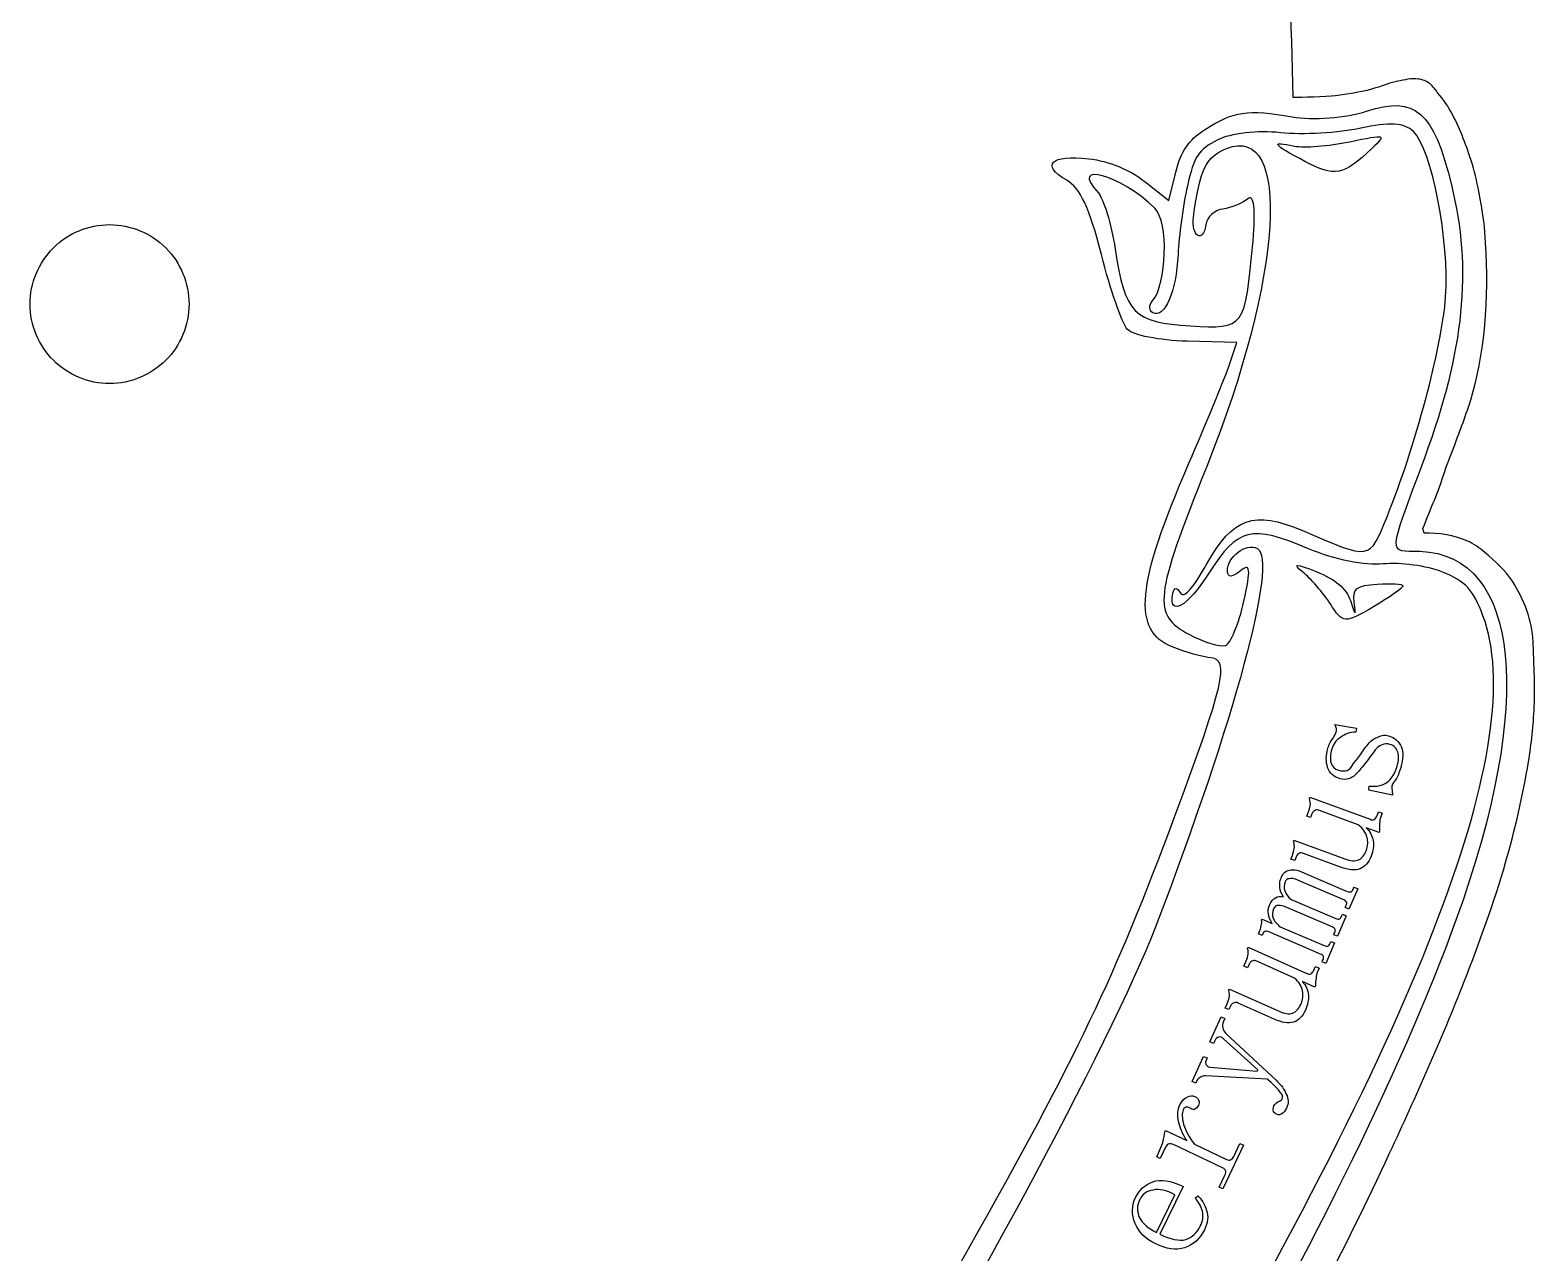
# Model space of a CAD drawing. Extents: x -41 to 233, y -38 to 223.
# Drawn here: x 151.9 to 232.9, y 34.1 to 99.8 of the extents above; entities that cross this region are included whole.
import ezdxf

# ---------------------------------------------------------------- set-up
doc = ezdxf.new("R2010")
doc.units = 0
doc.layers.add('Laag_1', color=7, linetype='CONTINUOUS')

msp = doc.modelspace()

# ---------------------------------------------------------------- linework, layer by layer
at = {"layer": 'Laag_1', "color": 7}
for p, q in [((219.949031, 93.588297), (219.949031, 93.588297)), ((208.873858, 92.906657), (208.873872, 92.906575)), ((211.89065, 91.677001), (213.174038, 90.653968)), ((213.174038, 90.653968), (213.554592, 92.175927)), ((216.847412, 83.029037), (214.160224, 83.094056)), ((216.385366, 81.686667), (216.847412, 83.029037)), ((221.11068, 70.704599), (221.110615, 70.704472)), ((222.114364, 62.473465), (223.26933, 62.278401)), ((223.26933, 62.278401), (223.243079, 62.065679)), ((222.870563, 59.566694), (222.870491, 59.566806)), ((223.939162, 58.95631), (223.965413, 59.169032)), ((220.743414, 58.515613), (220.767912, 58.581689)), ((220.767912, 58.581689), (224.005719, 57.381204)), ((225.219266, 58.687433), (223.939162, 58.95631)), ((220.610898, 57.550064), (220.684399, 57.748298)), ((220.809135, 57.476564), (220.610898, 57.550064)), ((220.882633, 57.674797), (220.809135, 57.476564)), ((223.371679, 57.090159), (221.29023, 57.861899)), ((224.380279, 57.580556), (224.453778, 57.778788)), ((224.453778, 57.778788), (224.652012, 57.705287)), ((224.652012, 57.705287), (224.578513, 57.507055)), ((224.494998, 56.673662), (223.801182, 56.930909)), ((224.519498, 56.73974), (224.494998, 56.673662)), ((219.885922, 56.202893), (219.910422, 56.268971)), ((219.910422, 56.268971), (222.652648, 55.252232)), ((219.75341, 55.237344), (219.826909, 55.435576)), ((219.951643, 55.163845), (219.75341, 55.237344)), ((220.025142, 55.362077), (219.951643, 55.163845)), ((222.415072, 54.814189), (220.43274, 55.549178)), ((223.386924, 55.205469), (223.386924, 55.205469)), ((220.317839, 54.55987), (222.780462, 53.507681)), ((222.586638, 53.054037), (220.156417, 54.092385)), ((223.340147, 53.651728), (222.869429, 52.55003)), ((223.11804, 53.669991), (223.145731, 53.734796)), ((223.145731, 53.734796), (223.340147, 53.651728)), ((221.963629, 51.595906), (219.53341, 52.634251)), ((219.759638, 53.074049), (222.157454, 52.049547)), ((222.675013, 52.633098), (222.702703, 52.697903)), ((222.869429, 52.55003), (222.675013, 52.633098)), ((218.169255, 51.952603), (218.196944, 52.017411)), ((218.196944, 52.017411), (218.747793, 51.782052)), ((222.717138, 52.193597), (222.246422, 51.091896)), ((222.495033, 52.211857), (222.522722, 52.276665)), ((222.522722, 52.276665), (222.717138, 52.193597)), ((218.00813, 51.216765), (218.049664, 51.313974)), ((218.008136, 51.216756), (218.00813, 51.216765)), ((218.202553, 51.133688), (218.008136, 51.216756)), ((218.25793, 51.263299), (218.202553, 51.133688)), ((221.340625, 50.137767), (218.521568, 51.34225)), ((219.169037, 51.602067), (221.53445, 50.591408)), ((222.052005, 51.174964), (222.079694, 51.239772)), ((222.246422, 51.091896), (222.052005, 51.174964)), ((217.418978, 50.438715), (217.447756, 50.503045)), ((217.447756, 50.503045), (220.599937, 49.092974)), ((222.094134, 50.735459), (221.623418, 49.633757)), ((221.872027, 50.753721), (221.899717, 50.818526)), ((221.899717, 50.818526), (222.094134, 50.735459)), ((217.223478, 49.483926), (217.309811, 49.676916)), ((217.41647, 49.397595), (217.223478, 49.483926)), ((217.502799, 49.590585), (217.41647, 49.397595)), ((219.948186, 48.8441), (217.921783, 49.750576)), ((220.986755, 49.267352), (221.073085, 49.460343)), ((221.073085, 49.460343), (221.266077, 49.374011)), ((221.266077, 49.374011), (221.179745, 49.181019)), ((221.428999, 49.716828), (221.45669, 49.781633)), ((221.623418, 49.633757), (221.428999, 49.716828)), ((221.041801, 48.35489), (220.366333, 48.657048)), ((216.411783, 48.187155), (216.440559, 48.251487)), ((216.440559, 48.251487), (219.110267, 47.057241)), ((221.070577, 48.419222), (221.041801, 48.35489)), ((216.216283, 47.232366), (216.302615, 47.425358)), ((216.409275, 47.146034), (216.216283, 47.232366)), ((216.495607, 47.339026), (216.409275, 47.146034)), ((218.844498, 46.635706), (216.914588, 47.499016)), ((219.839899, 46.962463), (219.839894, 46.96246)), ((215.393343, 45.406394), (215.999509, 46.756502)), ((215.999509, 46.756502), (216.19238, 46.669905)), ((216.19238, 46.669905), (216.105786, 46.477032)), ((215.586217, 45.319798), (215.393343, 45.406394)), ((215.672811, 45.51267), (215.586217, 45.319798)), ((217.963669, 43.904752), (216.127442, 45.578925)), ((216.257338, 45.868244), (218.949029, 43.346485)), ((214.440867, 43.284702), (215.04703, 44.634808)), ((215.04703, 44.634808), (215.239903, 44.548215)), ((215.239903, 44.548215), (215.182174, 44.419632)), ((215.402538, 44.05038), (217.934805, 43.840459)), ((215.402602, 44.05029), (215.402538, 44.05038)), ((217.934805, 43.840459), (217.963669, 43.904752)), ((214.63374, 43.198108), (214.440867, 43.284702)), ((214.69147, 43.326688), (214.63374, 43.198108)), ((218.473469, 43.405425), (215.153967, 43.582541)), ((212.961249, 40.547875), (213.006505, 40.643408)), ((213.006505, 40.643408), (214.152897, 40.100334)), ((213.006505, 40.643408), (213.006505, 40.643408)), ((213.009828, 39.74505), (212.723205, 39.140008)), ((216.075267, 38.643792), (213.432194, 39.895879)), ((214.566874, 39.904223), (216.286462, 39.089613)), ((217.199928, 39.865589), (216.083609, 37.509114)), ((216.676986, 39.255528), (217.008863, 39.956101)), ((217.008863, 39.956101), (217.199928, 39.865589)), ((212.532139, 39.230522), (212.652824, 39.485276)), ((212.723205, 39.140008), (212.532139, 39.230522)), ((215.892545, 37.599626), (216.194253, 38.236513)), ((213.959199, 37.631133), (212.703039, 35.068251)), ((213.959209, 37.63114), (213.959199, 37.631133)), ((216.083609, 37.509114), (215.892545, 37.599626)), ((212.513196, 35.1613), (213.505718, 37.186293)), ((214.594505, 37.005814), (214.735327, 37.132999)), ((212.513196, 35.1613), (212.513196, 35.1613))]:
    msp.add_line(p, q, dxfattribs=at)
at = {"layer": 'Laag_1', "color": 5}
for p, q in [((160.483875, 85.089999), (160.483875, 85.089999)), ((226.911628, 72.773048), (226.849892, 73.018889))]:
    msp.add_line(p, q, dxfattribs=at)
for points in [[(219.862688, 96.20135), (219.785407, 104.242903), (218.93145, 112.198773), (217.345285, 119.969753)], [(226.602948, 97.19464), (226.233736, 97.244616), (225.857494, 97.145274), (225.492248, 97.071718)], [(227.220309, 96.948799), (227.040048, 97.077478), (226.822423, 97.164933), (226.602948, 97.19464)], [(223.825923, 96.579483), (223.196006, 96.436453), (222.555582, 96.334367), (221.912657, 96.271906)], [(225.492248, 97.071718), (224.924459, 96.957373), (224.390735, 96.70773), (223.825923, 96.579483)], [(227.590725, 96.517747), (227.590725, 96.517747), (227.374391, 96.838809), (227.220309, 96.948799)], [(228.269269, 95.595013), (228.079461, 95.926359), (227.590725, 96.517747), (227.590725, 96.517747)], [(221.912657, 96.271906), (221.232205, 96.205801), (219.862688, 96.20135), (219.862688, 96.20135)], [(229.380519, 93.011466), (229.076493, 93.898256), (228.735244, 94.781567), (228.269269, 95.595013)], [(229.812675, 91.350656), (229.696885, 91.910878), (229.566049, 92.470322), (229.380519, 93.011466)], [(230.182539, 88.951767), (230.110527, 89.757726), (229.976446, 90.558232), (229.812675, 91.350656)], [(153.187914, 88.112085), (153.989421, 88.913592), (155.076498, 89.363874), (156.21, 89.363874)], [(156.21, 89.363874), (157.343502, 89.363874), (158.430579, 88.913592), (159.232086, 88.112085)], [(229.503992, 80.216106), (230.282138, 82.987641), (230.403248, 85.944325), (230.182539, 88.951767)], [(151.936125, 85.089999), (151.936125, 86.223501), (152.386407, 87.310578), (153.187914, 88.112085)], [(159.232086, 88.112085), (160.033593, 87.310578), (160.483875, 86.223501), (160.483875, 85.089999)], [(153.187914, 82.067913), (152.386407, 82.86942), (151.936125, 83.956497), (151.936125, 85.089999)], [(160.483875, 85.089999), (160.483875, 83.956497), (160.033593, 82.86942), (159.232086, 82.067913)], [(156.21, 80.816124), (155.076498, 80.816124), (153.989421, 81.266406), (153.187914, 82.067913)], [(159.232086, 82.067913), (158.430579, 81.266406), (157.343502, 80.816124), (156.21, 80.816124)], [(228.577953, 77.571376), (228.896748, 78.44946), (229.250429, 79.317014), (229.503992, 80.216106)], [(228.022325, 76.094671), (228.198322, 76.590146), (228.398505, 77.07714), (228.577953, 77.571376)], [(226.849892, 73.018889), (227.268718, 74.119736), (227.680035, 74.967642), (228.022325, 76.094671)], [(229.257047, 72.342549), (228.546234, 72.64948), (227.706637, 72.799379), (226.911628, 72.773048)], [(230.182539, 71.727392), (229.898042, 71.964749), (229.594704, 72.190011), (229.257047, 72.342549)], [(231.664205, 70.189501), (231.259304, 70.774853), (230.729053, 71.271428), (230.182539, 71.727392)], [(232.774905, 66.929064), (232.732241, 68.077166), (232.28105, 69.200654), (231.664205, 70.189501)], [(232.836641, 65.268251), (232.826354, 65.822177), (232.774905, 66.929064), (232.774905, 66.929064)], [(232.836641, 63.422783), (232.868656, 64.037105), (232.848071, 64.653204), (232.836641, 65.268251)], [(232.52796, 60.469923), (232.689688, 61.446226), (232.785138, 62.434517), (232.836641, 63.422783)], [(231.293789, 55.056438), (231.803888, 56.835524), (232.225497, 58.644033), (232.52796, 60.469923)], [(229.071842, 48.659033), (229.892787, 50.761955), (230.67159, 52.886389), (231.293789, 55.056438)], [(225.060095, 39.431687), (226.471488, 42.47415), (227.85217, 45.534771), (229.071842, 48.659033)], [(221.23356, 31.680499), (222.573164, 34.231514), (223.847556, 36.817883), (225.060095, 39.431687)]]:
    msp.add_open_spline(points, degree=3, dxfattribs=at)
at = {"layer": 'Laag_1', "color": 7}
for points in [[(223.821966, 95.461175), (226.446001, 96.315777), (227.404411, 95.482877), (228.382536, 91.498063)], [(215.104509, 94.46261), (216.635643, 95.46394), (217.42998, 95.580921), (219.822686, 95.157351)], [(216.284827, 93.454973), (219.820329, 94.849667), (219.3006, 86.513223), (215.218634, 76.353965)], [(219.822686, 95.157351), (220.91532, 94.963933), (222.714984, 95.100684), (223.821966, 95.461175)], [(226.333293, 94.375426), (225.859286, 94.835228), (225.01302, 94.887685), (223.507737, 94.550542)], [(213.554592, 92.175927), (213.840963, 93.321366), (214.224382, 93.887058), (215.104509, 94.46261)], [(215.812847, 93.923196), (214.762278, 93.381123), (214.550732, 93.058752), (214.181106, 91.436883)], [(219.189373, 94.307684), (217.996183, 94.438754), (216.476732, 94.265777), (215.812847, 93.923196)], [(223.507737, 94.550542), (222.32589, 94.285874), (220.382592, 94.176572), (219.189373, 94.307684)], [(222.900062, 93.818204), (224.876225, 94.231422), (224.906648, 94.22258), (224.108597, 93.466244)], [(228.071858, 85.478904), (228.289234, 88.471072), (227.323018, 93.415425), (226.333293, 94.375426)], [(207.690347, 91.750853), (206.254632, 92.562239), (206.853776, 93.147395), (208.873858, 92.906657)], [(214.509615, 89.773053), (214.83646, 92.304417), (215.18129, 93.019585), (216.284827, 93.454973)], [(220.499415, 92.763633), (218.723935, 93.709037), (218.617907, 93.867979), (219.949031, 93.588297)], [(219.949031, 93.588297), (220.457104, 93.481589), (221.785064, 93.585023), (222.900062, 93.818204)], [(224.108597, 93.466244), (222.556965, 91.995754), (222.106244, 91.907988), (220.499415, 92.763633)], [(212.431387, 90.24897), (210.601597, 92.044951), (207.762241, 92.824499), (209.373337, 91.08861)], [(208.873872, 92.906575), (209.968462, 92.776118), (211.080079, 92.323038), (211.89065, 91.677001)], [(209.557888, 87.752142), (208.928073, 90.24562), (208.41683, 91.340296), (207.690347, 91.750853)], [(228.382536, 91.498063), (229.494376, 86.968095), (229.065528, 82.602442), (226.943889, 76.854368)], [(209.373337, 91.08861), (209.672623, 90.766131), (210.086617, 89.407305), (210.293376, 88.069066)], [(214.181106, 91.436883), (213.947477, 90.41194), (213.720872, 88.758165), (213.677452, 87.761825)], [(217.425033, 90.751913), (217.133751, 90.503817), (216.53283, 90.25687), (216.089662, 90.203138)], [(217.710148, 88.481438), (217.865432, 90.209524), (217.761346, 91.038332), (217.425033, 90.751913)], [(212.30316, 85.266724), (213.088466, 86.14853), (213.175181, 89.518881), (212.431387, 90.24897)], [(216.089662, 90.203138), (215.629558, 90.147379), (215.235403, 89.779917), (215.170797, 89.346664)], [(215.170797, 89.346664), (215.018355, 88.324023), (214.376017, 88.73826), (214.509615, 89.773053)], [(214.35246, 83.920527), (217.267945, 83.746534), (217.28708, 83.772526), (217.710148, 88.481438)], [(210.949105, 83.738942), (210.660911, 84.057856), (210.034863, 85.863773), (209.557888, 87.752142)], [(210.293376, 88.069066), (210.833857, 84.57038), (211.290978, 84.103229), (214.35246, 83.920527)], [(213.677452, 87.761825), (213.590773, 85.772901), (212.947227, 84.277399), (212.328475, 84.627078)], [(212.328475, 84.627078), (212.110783, 84.750096), (212.099392, 85.037935), (212.30316, 85.266724)], [(224.917062, 73.656178), (226.42261, 77.344371), (227.876851, 82.79409), (228.071858, 85.478904)], [(214.160224, 83.094056), (212.682283, 83.12983), (211.237297, 83.420045), (210.949105, 83.738942)], [(214.263661, 76.529527), (215.176453, 78.627663), (216.131208, 80.948348), (216.385366, 81.686667)], [(213.368393, 66.653849), (211.202628, 67.503928), (211.430461, 70.017128), (214.263661, 76.529527)], [(215.218634, 76.353965), (212.396572, 69.330329), (212.294411, 68.366125), (214.263043, 67.33475)], [(226.943889, 76.854368), (224.915611, 71.35927), (224.941443, 71.863161), (226.684724, 71.798396)], [(215.226257, 71.125686), (216.628337, 73.606639), (217.78481, 74.014024), (220.33099, 72.923865)], [(220.33099, 72.923865), (224.096117, 71.311811), (223.950609, 71.288565), (224.917062, 73.656178)], [(220.6939, 71.93318), (217.59543, 73.232339), (216.901759, 73.062337), (215.339922, 70.620917)], [(216.332681, 70.720598), (216.302426, 71.494051), (217.34885, 72.28451), (217.951976, 71.943662)], [(217.951976, 71.943662), (219.055642, 71.319939), (216.737483, 62.727684), (212.447406, 51.541163)], [(224.714844, 71.11552), (223.71731, 71.010996), (222.117344, 71.336342), (220.6939, 71.93318)], [(226.684724, 71.798396), (232.087716, 71.597592), (232.871814, 63.685317), (228.645641, 52.010834)], [(215.339922, 70.620917), (214.168733, 68.790229), (213.146087, 68.220877), (213.403979, 69.543159)], [(213.789466, 69.583454), (213.983497, 69.230592), (214.420142, 69.69929), (215.226257, 71.125686)], [(217.035089, 70.744051), (216.612902, 70.382431), (216.346334, 70.373564), (216.332681, 70.720598)], [(217.218122, 69.10651), (217.609166, 70.852133), (217.570019, 71.202267), (217.035089, 70.744051)], [(220.369909, 70.687581), (219.808253, 71.136213), (220.018734, 71.141058), (221.11068, 70.704599)], [(221.871224, 68.961724), (221.477078, 69.566219), (220.801463, 70.342849), (220.369909, 70.687581)], [(221.110615, 70.704472), (222.15173, 70.288304), (222.736334, 69.792282), (222.951754, 69.141974)], [(227.902231, 70.675888), (227.060396, 71.013152), (225.626128, 71.210962), (224.714844, 71.11552)], [(230.078099, 68.332002), (229.551749, 69.743584), (229.150511, 70.175805), (227.902231, 70.675888)], [(213.403979, 69.543159), (213.465204, 69.857055), (213.629562, 69.874166), (213.789466, 69.583454)], [(223.155583, 69.064806), (223.062284, 69.794528), (223.268952, 69.955082), (224.3968, 70.029224)], [(225.773491, 69.939878), (225.786388, 69.841752), (225.07494, 69.334244), (224.192448, 68.812065)], [(224.3968, 70.029224), (225.141014, 70.078178), (225.760511, 70.037973), (225.773491, 69.939878)], [(216.222123, 66.727882), (216.496392, 66.814905), (216.944637, 67.885309), (217.218122, 69.10651)], [(224.192448, 68.812065), (222.64521, 67.896519), (222.562333, 67.901861), (221.871224, 68.961724)], [(222.951754, 69.141974), (223.238557, 68.276466), (223.2572, 68.269388), (223.155583, 69.064806)], [(212.790896, 22.830865), (226.949991, 46.87085), (232.567328, 61.656055), (230.078099, 68.332002)], [(214.263043, 67.33475), (215.066251, 66.913855), (215.947902, 66.640816), (216.222123, 66.727882)], [(215.46117, 66.062803), (215.022213, 66.10837), (214.080446, 66.374342), (213.368393, 66.653849)], [(213.475209, 57.464047), (216.158978, 64.6852), (216.453359, 65.959755), (215.46117, 66.062803)], [(222.199478, 62.264511), (222.190296, 62.316229), (222.161925, 62.385881), (222.114364, 62.473465)], [(221.734126, 61.189597), (221.794163, 61.392311), (221.884651, 61.573759), (222.00559, 61.733938)], [(222.427271, 61.7928), (222.18704, 61.643452), (222.026899, 61.433633), (221.94685, 61.163343)], [(222.00559, 61.733938), (222.104006, 61.900789), (222.16322, 62.018001), (222.183233, 62.085574)], [(222.183233, 62.085574), (222.203246, 62.153146), (222.208661, 62.212791), (222.199478, 62.264511)], [(223.243079, 62.065679), (222.923582, 62.062303), (222.651646, 61.971344), (222.427271, 61.7928)], [(223.953882, 61.487666), (224.097345, 61.641174), (224.264586, 61.750894), (224.455606, 61.816825)], [(224.455606, 61.816825), (224.630779, 61.911936), (224.808459, 61.932812), (224.988646, 61.879452)], [(224.988646, 61.879452), (225.326509, 61.779388), (225.560109, 61.575455), (225.689445, 61.267654)], [(221.724237, 60.163536), (221.624095, 60.48719), (221.627391, 60.82921), (221.734126, 61.189597)], [(221.94685, 61.163343), (221.860128, 60.870531), (221.846394, 60.617351), (221.905646, 60.403806)], [(223.110643, 60.377672), (223.224912, 60.515326), (223.360448, 60.683432), (223.517252, 60.88199)], [(223.517252, 60.88199), (223.658205, 61.109741), (223.803748, 61.311633), (223.953882, 61.487666)], [(224.343141, 61.188544), (224.186335, 60.989985), (224.02286, 60.768904), (223.852713, 60.525301)], [(224.659616, 61.388904), (224.520313, 61.332163), (224.414821, 61.265376), (224.343141, 61.188544)], [(225.07129, 61.413981), (224.91362, 61.460677), (224.776395, 61.452318), (224.659616, 61.388904)], [(225.498028, 60.993598), (225.438776, 61.207144), (225.29653, 61.347271), (225.07129, 61.413981)], [(225.456828, 60.23406), (225.550221, 60.549396), (225.563954, 60.802575), (225.498028, 60.993598)], [(225.689445, 61.267654), (225.802928, 60.989047), (225.79296, 60.624501), (225.659543, 60.174019)], [(222.391248, 59.561744), (222.053387, 59.661806), (221.83105, 59.862403), (221.724237, 60.163536)], [(221.905646, 60.403806), (221.97157, 60.212782), (222.105891, 60.087251), (222.308608, 60.027213)], [(222.308608, 60.027213), (222.4888, 59.973847), (222.645212, 59.964273), (222.777845, 59.99849)], [(222.777845, 59.99849), (222.894621, 60.061909), (223.005553, 60.188303), (223.110643, 60.377672)], [(223.338507, 59.90585), (223.188371, 59.729816), (223.03239, 59.616765), (222.870563, 59.566694)], [(223.852713, 60.525301), (223.660043, 60.288366), (223.48864, 60.081882), (223.338507, 59.90585)], [(224.906362, 59.368099), (225.153262, 59.539974), (225.336751, 59.828628), (225.456828, 60.23406)], [(225.659543, 60.174019), (225.572822, 59.881207), (225.483589, 59.662637), (225.391847, 59.518312)], [(222.870491, 59.566806), (222.708664, 59.516734), (222.548917, 59.515047), (222.391248, 59.561744)], [(223.965413, 59.169032), (224.345811, 59.12987), (224.659461, 59.196226), (224.906362, 59.368099)], [(225.190423, 59.21047), (225.17041, 59.142899), (225.169586, 59.057394), (225.187951, 58.953956)], [(225.391847, 59.518312), (225.284248, 59.403181), (225.217107, 59.300567), (225.190423, 59.21047)], [(220.786107, 58.123974), (220.804915, 58.242271), (220.790684, 58.372817), (220.743414, 58.515613)], [(225.187951, 58.953956), (225.190463, 58.879712), (225.200901, 58.790871), (225.219266, 58.687433)], [(220.684399, 57.748298), (220.733398, 57.880453), (220.767301, 58.005678), (220.786107, 58.123974)], [(221.067497, 57.86932), (220.985087, 57.849768), (220.923466, 57.784927), (220.882633, 57.674797)], [(221.29023, 57.861899), (221.202127, 57.894565), (221.127883, 57.897038), (221.067497, 57.86932)], [(224.228452, 57.373783), (224.297008, 57.42352), (224.347617, 57.492444), (224.380279, 57.580556)], [(224.578513, 57.507055), (224.537679, 57.396926), (224.518872, 57.27863), (224.522092, 57.152166)], [(202.404797, 34.275685), (208.183463, 44.50092), (210.320786, 48.976499), (213.475209, 57.464047)], [(223.840169, 56.427906), (223.781512, 56.675139), (223.625349, 56.895889), (223.371679, 57.090159)], [(223.801182, 56.930909), (224.002635, 56.730947), (224.128606, 56.496338), (224.179096, 56.227081)], [(224.005719, 57.381204), (224.093823, 57.348536), (224.168067, 57.346063), (224.228452, 57.373783)], [(224.522092, 57.152166), (224.503285, 57.03387), (224.502421, 56.896395), (224.519498, 56.73974)], [(219.92862, 55.811254), (219.947426, 55.929549), (219.933194, 56.060096), (219.885922, 56.202893)], [(223.793404, 55.693628), (223.891403, 55.957941), (223.906991, 56.2027), (223.840169, 56.427906)], [(224.179096, 56.227081), (224.207559, 55.965988), (224.168707, 55.692273), (224.062542, 55.405936)], [(219.826909, 55.435576), (219.875909, 55.567734), (219.909812, 55.69296), (219.92862, 55.811254)], [(220.210008, 55.556602), (220.127596, 55.537049), (220.065974, 55.472208), (220.025142, 55.362077)], [(220.43274, 55.549178), (220.344636, 55.581845), (220.270392, 55.58432), (220.210008, 55.556602)], [(222.652648, 55.252232), (222.961009, 55.1379), (223.205768, 55.122312), (223.386924, 55.205469)], [(223.386924, 55.205469), (223.568078, 55.288625), (223.703571, 55.451345), (223.793404, 55.693628)], [(224.062542, 55.405936), (223.931877, 55.053522), (223.734762, 54.825961), (223.471197, 54.723254)], [(219.217029, 54.225525), (219.327785, 54.484749), (219.47723, 54.62526), (219.665362, 54.647058)], [(219.665362, 54.647058), (219.862725, 54.69046), (220.080217, 54.661397), (220.317839, 54.55987)], [(223.471197, 54.723254), (223.207632, 54.620545), (222.85559, 54.650857), (222.415072, 54.814189)], [(219.152816, 53.716506), (219.131015, 53.904638), (219.15242, 54.074311), (219.217029, 54.225525)], [(219.356957, 53.207783), (219.230286, 53.389627), (219.162239, 53.559201), (219.152816, 53.716506)], [(219.434717, 54.017558), (219.37011, 53.866345), (219.364121, 53.702858), (219.416751, 53.527097)], [(219.416751, 53.527097), (219.478612, 53.372939), (219.592908, 53.221923), (219.759638, 53.074049)], [(219.661242, 54.189002), (219.556374, 54.182717), (219.480866, 54.125569), (219.434717, 54.017558)], [(220.156417, 54.092385), (219.918795, 54.193913), (219.753737, 54.226118), (219.661242, 54.189002)], [(222.780462, 53.507681), (222.86687, 53.470761), (222.940906, 53.464673), (223.002569, 53.489418)], [(223.002569, 53.489418), (223.042636, 53.523386), (223.081126, 53.583577), (223.11804, 53.669991)], [(218.543651, 52.290776), (218.512622, 52.457305), (218.529413, 52.616177), (218.594022, 52.767391)], [(218.594022, 52.767391), (218.677089, 52.961809), (218.784901, 53.094564), (218.917458, 53.165655)], [(219.084481, 52.749428), (218.958013, 52.752372), (218.86709, 52.689036), (218.811713, 52.559419)], [(218.917458, 53.165655), (219.028408, 53.245983), (219.174908, 53.260025), (219.356957, 53.207783)], [(219.53341, 52.634251), (219.338992, 52.717321), (219.189349, 52.755713), (219.084481, 52.749428)], [(222.753367, 52.906165), (222.728614, 52.967823), (222.673038, 53.017114), (222.586638, 53.054037)], [(222.702703, 52.697903), (222.739621, 52.784311), (222.756509, 52.853731), (222.753367, 52.906165)], [(228.645641, 52.010834), (222.671121, 35.50682), (207.03844, 8.963718), (197.497009, -0.877258)], [(218.155706, 51.651845), (218.180253, 51.769085), (218.184769, 51.869337), (218.169255, 51.952603)], [(218.747793, 51.782052), (218.621122, 51.963896), (218.553075, 52.133471), (218.543651, 52.290776)], [(218.811713, 52.559419), (218.747105, 52.408206), (218.741117, 52.24472), (218.79375, 52.06896)], [(218.79375, 52.06896), (218.855609, 51.914801), (218.980705, 51.75917), (219.169037, 51.602067)], [(222.157454, 52.049547), (222.243862, 52.012629), (222.317898, 52.006541), (222.379561, 52.031284)], [(222.379561, 52.031284), (222.419628, 52.065252), (222.458118, 52.125443), (222.495033, 52.211857)], [(212.447406, 51.541163), (210.190196, 45.655379), (201.223821, 29.003799), (196.949492, 22.759689)], [(218.049664, 51.313974), (218.095811, 51.421983), (218.131158, 51.534607), (218.155706, 51.651845)], [(218.378112, 51.365226), (218.325678, 51.362084), (218.285617, 51.328108), (218.25793, 51.263299)], [(218.521568, 51.34225), (218.456763, 51.369939), (218.408944, 51.377598), (218.378112, 51.365226)], [(222.130359, 51.448032), (222.105606, 51.509689), (222.05003, 51.558981), (221.963629, 51.595906)], [(222.079694, 51.239772), (222.116614, 51.326178), (222.133502, 51.395598), (222.130359, 51.448032)], [(217.435918, 50.045123), (217.462436, 50.161931), (217.456789, 50.293128), (217.418978, 50.438715)], [(221.53445, 50.591408), (221.620857, 50.55449), (221.694893, 50.548403), (221.756556, 50.573148)], [(221.756556, 50.573148), (221.796622, 50.607116), (221.835113, 50.667307), (221.872027, 50.753721)], [(217.309811, 49.676916), (217.367364, 49.805576), (217.4094, 49.928312), (217.435918, 50.045123)], [(217.700015, 49.772576), (217.616499, 49.758466), (217.550761, 49.697802), (217.502799, 49.590585)], [(217.921783, 49.750576), (217.836009, 49.788944), (217.762086, 49.796277), (217.700015, 49.772576)], [(221.507353, 49.989895), (221.482601, 50.051553), (221.427024, 50.100844), (221.340625, 50.137767)], [(221.45669, 49.781633), (221.493608, 49.868041), (221.510496, 49.937461), (221.507353, 49.989895)], [(220.372267, 48.152569), (220.329939, 48.403114), (220.188579, 48.633625), (219.948186, 48.8441)], [(220.366333, 48.657048), (220.554249, 48.444317), (220.664575, 48.201957), (220.697311, 47.929968)], [(220.599937, 49.092974), (220.68571, 49.054604), (220.759633, 49.047269), (220.821705, 49.070971)], [(220.821705, 49.070971), (220.8934, 49.116068), (220.948417, 49.181529), (220.986755, 49.267352)], [(221.10019, 48.830591), (221.073672, 48.713783), (221.063801, 48.57666), (221.070577, 48.419222)], [(221.179745, 49.181019), (221.131784, 49.073802), (221.105265, 48.956993), (221.10019, 48.830591)], [(216.302615, 47.425358), (216.360169, 47.554017), (216.402205, 47.676752), (216.428724, 47.793562)], [(216.428724, 47.793562), (216.45524, 47.910372), (216.449594, 48.041569), (216.411783, 48.187155)], [(220.27749, 47.422936), (220.392598, 47.680257), (220.42419, 47.923467), (220.372267, 48.152569)], [(220.697311, 47.929968), (220.708606, 47.667571), (220.651904, 47.396991), (220.527204, 47.118227)], [(216.69282, 47.521015), (216.609306, 47.506906), (216.543569, 47.446243), (216.495607, 47.339026)], [(216.914588, 47.499016), (216.828815, 47.537386), (216.754892, 47.544719), (216.69282, 47.521015)], [(219.110267, 47.057241), (219.410474, 46.922947), (219.653684, 46.891355), (219.839899, 46.962463)], [(219.839894, 46.96246), (220.026109, 47.033566), (220.171974, 47.187058), (220.27749, 47.422936)], [(220.527204, 47.118227), (220.373727, 46.775132), (220.162123, 46.560977), (219.892393, 46.475761)], [(216.105786, 46.477032), (216.0673, 46.391312), (216.060958, 46.29116), (216.086763, 46.176575)], [(216.086763, 46.176575), (216.112567, 46.061987), (216.169425, 45.95921), (216.257338, 45.868244)], [(219.892393, 46.475761), (219.622664, 46.390545), (219.273365, 46.44386), (218.844498, 46.635706)], [(215.855847, 45.662241), (215.772311, 45.648246), (215.711299, 45.598389), (215.672811, 45.51267)], [(216.127442, 45.578925), (216.039533, 45.669896), (215.949001, 45.697668), (215.855847, 45.662241)], [(215.182174, 44.419632), (215.143687, 44.333912), (215.146968, 44.25519), (215.192016, 44.183464)], [(215.192016, 44.183464), (215.215636, 44.121361), (215.285832, 44.07697), (215.402602, 44.05029)], [(214.888934, 43.508409), (214.795777, 43.472983), (214.729956, 43.41241), (214.69147, 43.326688)], [(215.153967, 43.582541), (215.058624, 43.599598), (214.970279, 43.574887), (214.888934, 43.508409)], [(218.883487, 43.028212), (218.76234, 43.159855), (218.625667, 43.285592), (218.473469, 43.405425)], [(219.214782, 42.647718), (219.136498, 42.760117), (219.026066, 42.886948), (218.883487, 43.028212)], [(218.949029, 43.346485), (219.222376, 43.095009), (219.406283, 42.845062), (219.500751, 42.596645)], [(213.78088, 42.031141), (213.88145, 42.243436), (214.00995, 42.377516), (214.166382, 42.433379)], [(214.166382, 42.433379), (214.311645, 42.520522), (214.447963, 42.533926), (214.575337, 42.47359)], [(214.575337, 42.47359), (214.681484, 42.423305), (214.751316, 42.351233), (214.784835, 42.257376)], [(214.784835, 42.257376), (214.828406, 42.184744), (214.825051, 42.095355), (214.77477, 41.989208)], [(218.832916, 41.969482), (218.871404, 42.055203), (218.942037, 42.126492), (219.044814, 42.183348)], [(219.044814, 42.183348), (219.169023, 42.230582), (219.240769, 42.275597), (219.260053, 42.318394)], [(219.300071, 42.493552), (219.297883, 42.546034), (219.269453, 42.597422), (219.214782, 42.647718)], [(219.260053, 42.318394), (219.288916, 42.382684), (219.302256, 42.44107), (219.300071, 42.493552)], [(219.500751, 42.596645), (219.626272, 42.36004), (219.631302, 42.113155), (219.515842, 41.855991)], [(213.70543, 41.131112), (213.635047, 41.476377), (213.660197, 41.776387), (213.78088, 42.031141)], [(213.960207, 41.751239), (213.879752, 41.581402), (213.88533, 41.318821), (213.976942, 40.963497)], [(214.114408, 41.91213), (214.061891, 41.911016), (214.010491, 41.857385), (213.960207, 41.751239)], [(214.288714, 41.868548), (214.225025, 41.89872), (214.166923, 41.913247), (214.114408, 41.91213)], [(214.558554, 41.779709), (214.474751, 41.767422), (214.384805, 41.797035), (214.288714, 41.868548)], [(214.77477, 41.989208), (214.724485, 41.883061), (214.652413, 41.813228), (214.558554, 41.779709)], [(218.813894, 41.669022), (218.778469, 41.762177), (218.78481, 41.86233), (218.832916, 41.969482)], [(218.977903, 41.518136), (218.913611, 41.547001), (218.858942, 41.597296), (218.813894, 41.669022)], [(219.260648, 41.54569), (219.1793, 41.479215), (219.085052, 41.47003), (218.977903, 41.518136)], [(219.515842, 41.855991), (219.44849, 41.705979), (219.363425, 41.602546), (219.260648, 41.54569)], [(212.862345, 40.009868), (212.920455, 40.242276), (212.953423, 40.421612), (212.961249, 40.547875)], [(214.152897, 40.100334), (213.91383, 40.473561), (213.764674, 40.817153), (213.70543, 41.131112)], [(213.976942, 40.963497), (214.078612, 40.629404), (214.275256, 40.276313), (214.566874, 39.904223)], [(212.652824, 39.485276), (212.723222, 39.633883), (212.793062, 39.808747), (212.862345, 40.009868)], [(213.210958, 39.922703), (213.127157, 39.910414), (213.060113, 39.851197), (213.009828, 39.74505)], [(213.432194, 39.895879), (213.347277, 39.936107), (213.273532, 39.945048), (213.210958, 39.922703)], [(216.286462, 39.089613), (216.37138, 39.049386), (216.445125, 39.040445), (216.507697, 39.062789)], [(216.507697, 39.062789), (216.580329, 39.106361), (216.636759, 39.170607), (216.676986, 39.255528)], [(212.318271, 37.886038), (212.737232, 38.046945), (213.284211, 37.961979), (213.959209, 37.63114)], [(216.236161, 38.489593), (216.213816, 38.552165), (216.160185, 38.603565), (216.075267, 38.643792)], [(216.194253, 38.236513), (216.244537, 38.342659), (216.258506, 38.427019), (216.236161, 38.489593)], [(211.395175, 37.043509), (211.591612, 37.444288), (211.89931, 37.725131), (212.318271, 37.886038)], [(212.337516, 37.444939), (212.001681, 37.400254), (211.761392, 37.230256), (211.616649, 36.934945)], [(213.505718, 37.186293), (213.051995, 37.43484), (212.662595, 37.521055), (212.337516, 37.444939)], [(211.374772, 35.640813), (211.17126, 36.132975), (211.178061, 36.600541), (211.395175, 37.043509)], [(211.616649, 36.934945), (211.461569, 36.61854), (211.458897, 36.292836), (211.608633, 35.957835)], [(214.994069, 36.299831), (214.918369, 36.572384), (214.785181, 36.807711), (214.594505, 37.005814)], [(214.735327, 37.132999), (214.936342, 36.955992), (215.096004, 36.694612), (215.214315, 36.348858)], [(212.454918, 34.562012), (211.927575, 34.820479), (211.567527, 35.180079), (211.374772, 35.640813)], [(211.608633, 35.957835), (211.768707, 35.643925), (212.070228, 35.378414), (212.513196, 35.1613)], [(214.874373, 35.495185), (215.008777, 35.769402), (215.048675, 36.037617), (214.994069, 36.299831)], [(215.214315, 36.348858), (215.321864, 36.034536), (215.282589, 35.687531), (215.09649, 35.307845)], [(212.703039, 35.068251), (213.272567, 34.789104), (213.735587, 34.692967), (214.092098, 34.779839)], [(215.09649, 35.307845), (214.858699, 34.82269), (214.50406, 34.499451), (214.032574, 34.338128)], [(214.092098, 34.779839), (214.437855, 34.898143), (214.698614, 35.136592), (214.874373, 35.495185)], [(186.836795, 11.233716), (192.732959, 18.305082), (196.68089, 24.148442), (202.404797, 34.275685)], [(214.032574, 34.338128), (213.571425, 34.197897), (213.04554, 34.272525), (212.454918, 34.562012)]]:
    msp.add_open_spline(points, degree=3, dxfattribs=at)

doc.saveas('drawing.dxf')
